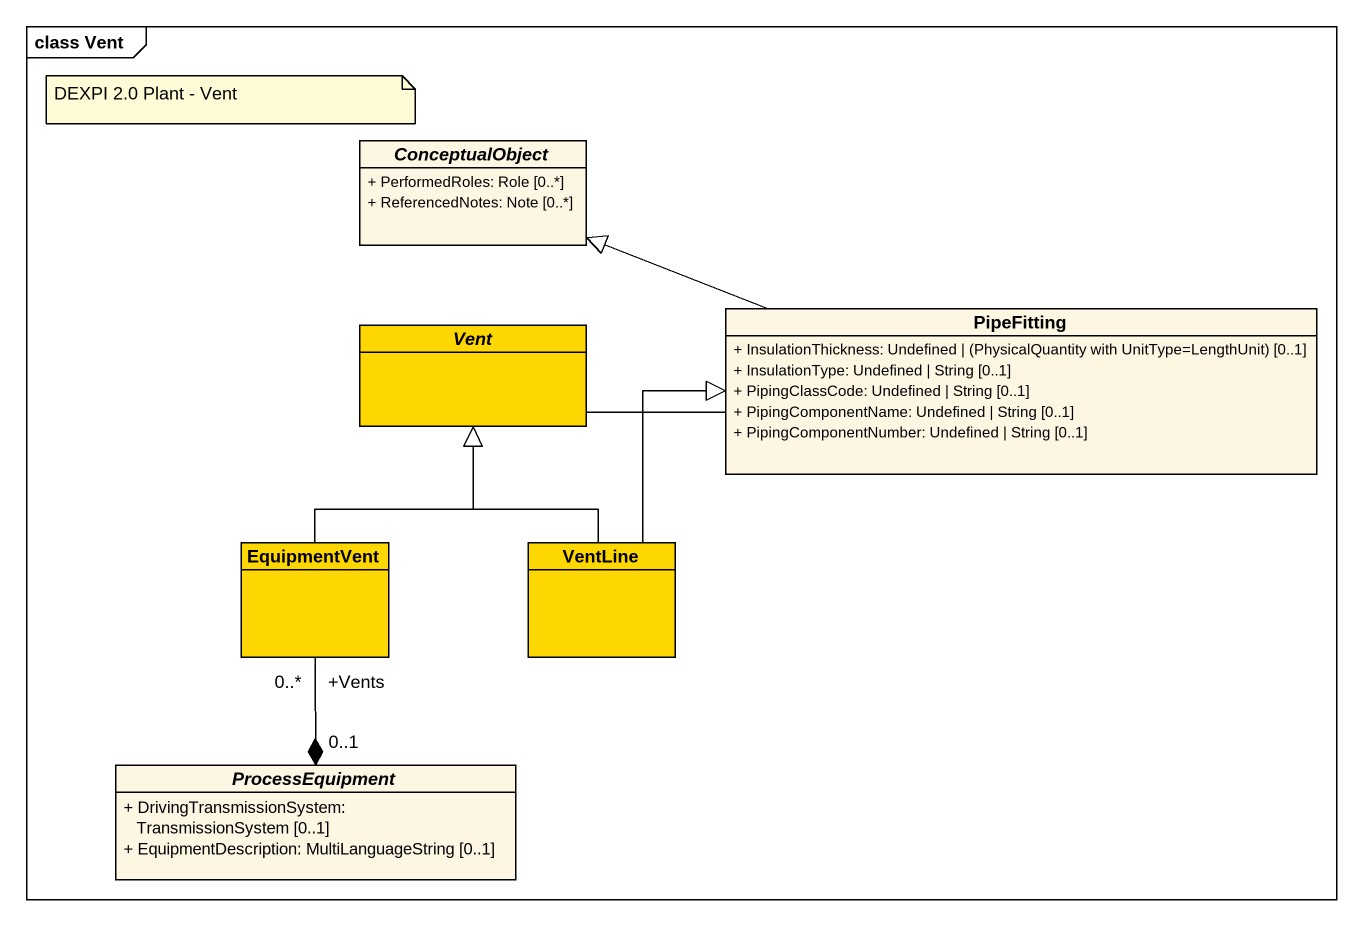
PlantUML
@startuml
mainframe class Vent
hide circle
hide empty members
skinparam classAttributeIconSize 0
abstract class ConceptualObject {
  + PerformedRoles: Role [0..*]
  + ReferencedNotes: Note [0..*]
}
abstract class Vent #FFD700
class PipeFitting {
  {field} + InsulationThickness: Undefined | (PhysicalQuantity with UnitType=LengthUnit) [0..1]
  + InsulationType: Undefined | String [0..1]
  + PipingClassCode: Undefined | String [0..1]
  + PipingComponentName: Undefined | String [0..1]
  + PipingComponentNumber: Undefined | String [0..1]
}
class EquipmentVent #FFD700
class VentLine #FFD700
abstract class ProcessEquipment {
  + DrivingTransmissionSystem: TransmissionSystem [0..1]
  + EquipmentDescription: MultiLanguageString [0..1]
}
Vent -up-|> ConceptualObject
EquipmentVent -up-|> Vent
VentLine -up-|> Vent
VentLine -right-|> PipeFitting
ProcessEquipment "0..1" *-up- "+Vents\n0..*" EquipmentVent
note as N1
  DEXPI 2.0 Plant - Vent
end note
@enduml
